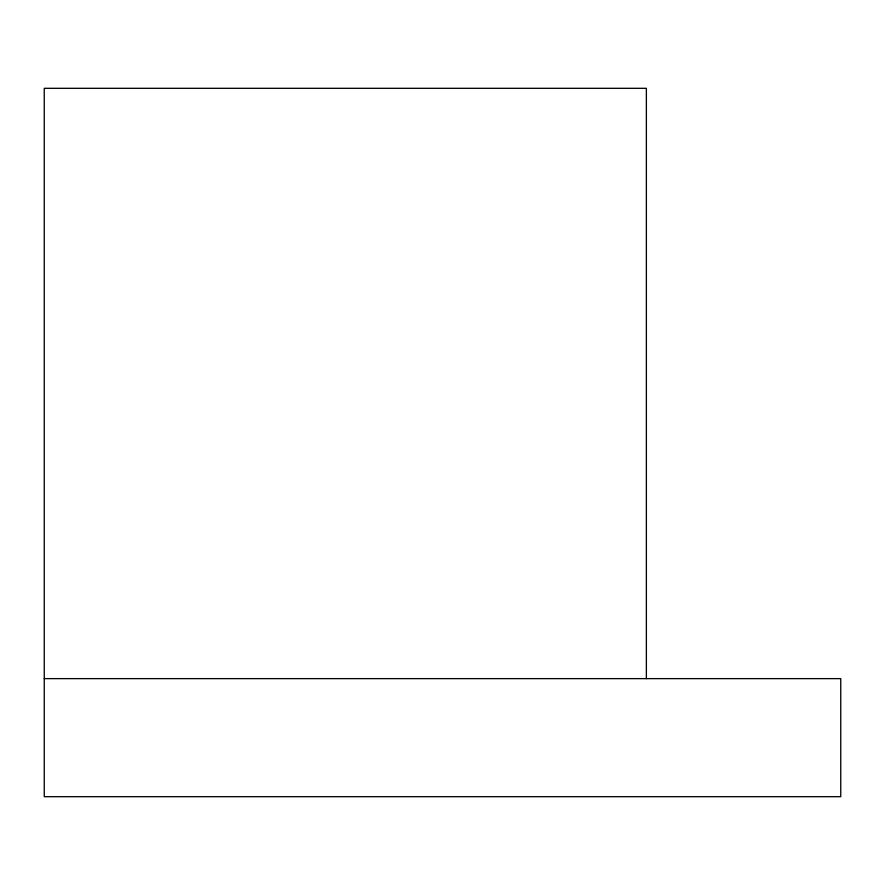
<?xml version="1.0" encoding="UTF-8"?>
<svg xmlns="http://www.w3.org/2000/svg" width="885" height="885" viewBox="0 0 885 885"><rect width="100%" height="100%" fill="white"/><g stroke="black" fill="none" stroke-linecap="round" stroke-linejoin="round"><path stroke-width="1.33" d="M44.25 678.629L840.75 678.629L840.75 796.688L44.25 796.688L44.25 88.312L646.371 88.312L646.371 678.629"/></g></svg>
